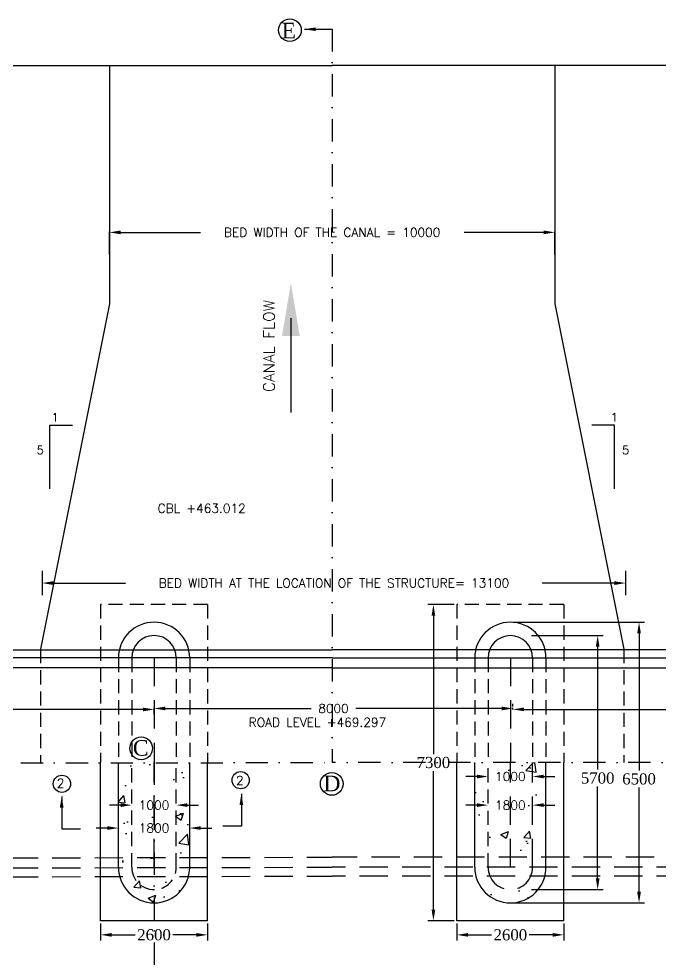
# Model space of a CAD drawing. Header units: millimetres. Extents: x 173 to 1182, y 876 to 1915.
# Drawn here: x 429.1 to 573.2, y 1047.1 to 1258.2 of the extents above; entities that cross this region are included whole.
import ezdxf
from ezdxf.enums import TextEntityAlignment as Align

# ---------------------------------------------------------------- set-up
doc = ezdxf.new("R2010")
doc.units = ezdxf.units.MM
doc.linetypes.add('DASHDOTX2', pattern=[2, 1, -0.5, 0, -0.5])
doc.linetypes.add('HIDDEN', pattern=[9.525, 6.35, -3.175])
doc.styles.add('ROMANS', font='romans')
doc.styles.add('ROMANT', font='romant')
doc.styles.get("Standard").update_dxf_attribs({"font": 'times.ttf'})
doc.styles.add('TIMES NEW ROMAN', font='times.ttf')
doc.dimstyles.new('ISO-25', dxfattribs={"dimtxt": 2.5, "dimasz": 2.5, "dimexe": 1.25, "dimexo": 0.625, "dimtad": 0, "dimtih": 1, "dimtoh": 1, "dimlfac": 100, "dimtxsty": 'TIMES NEW ROMAN', "dimcen": 2.5, "dimadec": 0, "dimazin": 0, "dimtfac": 1, "dimtmove": 0, "dimatfit": 3, "dimfxl": 1, "dimarcsym": 0})
doc.dimstyles.get("Standard").update_dxf_attribs({"dimtxt": 2, "dimasz": 2.5, "dimexe": 0.18, "dimexo": 0.18, "dimgap": 1.5, "dimtad": 0, "dimtih": 1, "dimtoh": 1, "dimdec": 0, "dimlfac": 100, "dimzin": 0, "dimdsep": 46, "dimtxsty": 'ROMANS', "dimcen": 0.09, "dimadec": 0, "dimazin": 0, "dimtfac": 1, "dimtdec": 0, "dimtofl": 0, "dimtmove": 1, "dimatfit": 1, "dimfxl": 1, "dimtolj": 1, "dimtzin": 0, "dimarcsym": 0})
doc.dimstyles.new('STANDARD$0', dxfattribs={"dimscale": 88.888889, "dimtxt": 0.02, "dimasz": 0.02, "dimexe": 0.1, "dimexo": 0.1, "dimgap": 0.09, "dimtad": 2, "dimtih": 1, "dimtoh": 1, "dimdec": 0, "dimzin": 1, "dimdsep": 46, "dimtxsty": 'Standard', "dimcen": 0.09, "dimadec": 0, "dimazin": 0, "dimtfac": 1, "dimtdec": 4, "dimtofl": 0, "dimtmove": 0, "dimatfit": 3, "dimfxl": 1, "dimtolj": 1, "dimtzin": 1, "dimarcsym": 0})
pattern_1 = [(50, (0, 31.635), (18.21847, -1.5939), [1.905, -20.955]), (355, (0, 31.635), (-3.52428, 19.10566), [1.524, -16.764]), (100.451, (1.518, 31.502), (14.69425, 17.51167), [1.619, -17.809]), (46.1842, (0, 36.715), (27.1079, -4.20423), [2.8575, -31.4325]), (96.6356, (2.26, 36.364), (23.7404, 24.74256), [2.4285, -26.7135]), (351.184, (0, 36.715), (23.74046, 24.7425), [2.286, -25.146]), (21, (2.54, 35.445), (15.16149, -10.22655), [1.905, -20.955]), (326, (2.54, 35.445), (6.1802, 18.4188), [1.524, -16.764]), (71.4514, (3.803, 34.592), (21.34165, 8.19229), [1.619, -17.809]), (37.5, (0, 31.6346), (0.30886, 8.455504), [0, -16.5608, 0, -17.018, 0, -16.8275]), (7.5, (0, 31.635), (6.681966, 10.01806), [0, -9.7028, 0, -16.1798, 0, -6.4135]), (327.5, (-5.664, 31.6346), (13.55906, -0.572874), [0, -6.35, 0, -19.812, 0, -26.289]), (317.5, (-8.204, 31.635), (14.81292, 2.54265), [0, -8.255, 0, -13.1572, 0, -18.669])]

# ---------------------------------------------------------------- blocks, each defined once
blk = doc.blocks.new('*D64')
at = {"color": 0, "lineweight": -2, "transparency": 16777216}
for p, q in [((447.51, 1055.16), (447.51, 1051.36)), ((471.51, 1055.16), (471.51, 1051.36)), ((450.01, 1052.61), (455.3, 1052.61)), ((469.01, 1052.61), (463.72, 1052.61))]:
    blk.add_line(p, q, dxfattribs=at)
at = {"color": 0, "transparency": 16777216}
for points in [[(450.01, 1053.02), (450.01, 1052.19), (447.51, 1052.61)], [(469.01, 1053.02), (469.01, 1052.19), (471.51, 1052.61)]]:
    blk.add_solid(points, dxfattribs=at)
at = {"layer": 'Defpoints', "color": 0, "transparency": 16777216}
for p in [(447.51, 1055.78), (471.51, 1055.78), (471.51, 1052.61)]:
    blk.add_point(p, dxfattribs=at)
at = {"color": 0, "transparency": 16777216, "insert": (459.51, 1052.61), "char_height": 2.5, "attachment_point": 5, "style": 'TIMES NEW ROMAN'}
blk.add_mtext('2600', dxfattribs=at)
blk = doc.blocks.new('*D65')
at = {"color": 0, "lineweight": -2, "transparency": 16777216}
for p, q in [((449.01, 1076.58), (446.51, 1076.58)), ((470.01, 1076.58), (472.51, 1076.58))]:
    blk.add_line(p, q, dxfattribs=at)
at = {"color": 0, "transparency": 16777216}
for points in [[(449.01, 1077), (449.01, 1076.17), (451.51, 1076.58)], [(470.01, 1077), (470.01, 1076.17), (467.51, 1076.58)]]:
    blk.add_solid(points, dxfattribs=at)
at = {"layer": 'Defpoints', "color": 0, "transparency": 16777216}
for p in [(451.51, 1076.58), (467.51, 1076.58), (467.51, 1076.58)]:
    blk.add_point(p, dxfattribs=at)
at = {"color": 0, "transparency": 16777216, "insert": (459.51, 1076.58), "char_height": 2, "attachment_point": 5, "style": 'ROMANS'}
blk.add_mtext('\\A1;1800', dxfattribs=at)
blk = doc.blocks.new('*D66')
at = {"color": 0, "lineweight": -2, "transparency": 16777216}
for p, q in [((459.51, 1102.09), (459.51, 1103.6)), ((462.01, 1103.42), (494.78, 1103.42)), ((537.59, 1103.42), (504.82, 1103.42)), ((540.09, 1103.21), (540.09, 1103.6))]:
    blk.add_line(p, q, dxfattribs=at)
at = {"color": 0, "transparency": 16777216}
for points in [[(462.01, 1103.84), (462.01, 1103.01), (459.51, 1103.42)], [(537.59, 1103.84), (537.59, 1103.01), (540.09, 1103.42)]]:
    blk.add_solid(points, dxfattribs=at)
at = {"layer": 'Defpoints', "color": 0, "transparency": 16777216}
for p in [(459.51, 1101.91), (540.09, 1103.42), (540.09, 1103.03)]:
    blk.add_point(p, dxfattribs=at)
at = {"color": 0, "transparency": 16777216, "insert": (499.8, 1103.42), "char_height": 2, "attachment_point": 5, "style": 'ROMANS'}
blk.add_mtext('\\A1;8000', dxfattribs=at)
blk = doc.blocks.new('*D67')
at = {"color": 0, "lineweight": -2, "transparency": 16777216}
for p, q in [((452.01, 1081.73), (449.51, 1081.73)), ((467.01, 1081.73), (469.51, 1081.73))]:
    blk.add_line(p, q, dxfattribs=at)
at = {"color": 0, "transparency": 16777216}
for points in [[(452.01, 1082.14), (452.01, 1081.31), (454.51, 1081.73)], [(467.01, 1082.14), (467.01, 1081.31), (464.51, 1081.73)]]:
    blk.add_solid(points, dxfattribs=at)
at = {"layer": 'Defpoints', "color": 0, "transparency": 16777216}
for p in [(454.51, 1081.73), (464.51, 1081.73), (464.51, 1081.73)]:
    blk.add_point(p, dxfattribs=at)
at = {"color": 0, "transparency": 16777216, "insert": (459.51, 1081.73), "char_height": 2, "attachment_point": 5, "style": 'ROMANS'}
blk.add_mtext('\\A1;1000', dxfattribs=at)
blk = doc.blocks.new('*D73')
at = {"color": 0, "lineweight": -2, "transparency": 16777216}
for p, q in [((379.51, 1101.86), (379.51, 1103.38)), ((382.01, 1103.2), (414.48, 1103.2)), ((457.01, 1103.2), (424.53, 1103.2)), ((459.51, 1102.27), (459.51, 1103.38))]:
    blk.add_line(p, q, dxfattribs=at)
at = {"color": 0, "transparency": 16777216}
for points in [[(382.01, 1103.62), (382.01, 1102.78), (379.51, 1103.2)], [(457.01, 1103.62), (457.01, 1102.78), (459.51, 1103.2)]]:
    blk.add_solid(points, dxfattribs=at)
at = {"layer": 'Defpoints', "color": 0, "transparency": 16777216}
for p in [(459.51, 1103.2), (459.51, 1102.09), (379.51, 1101.68)]:
    blk.add_point(p, dxfattribs=at)
at = {"color": 0, "transparency": 16777216, "insert": (419.51, 1103.2), "char_height": 2, "attachment_point": 5, "style": 'ROMANS'}
blk.add_mtext('\\A1;8000', dxfattribs=at)
blk = doc.blocks.new('*D78')
at = {"color": 0, "lineweight": -2, "transparency": 16777216}
for p, q in [((526.88, 1126.78), (520.98, 1126.78)), ((522.23, 1124.28), (522.23, 1093.18)), ((522.23, 1058.28), (522.23, 1089.38)), ((526.88, 1055.78), (520.98, 1055.78))]:
    blk.add_line(p, q, dxfattribs=at)
at = {"color": 0, "transparency": 16777216}
for points in [[(521.82, 1124.28), (522.65, 1124.28), (522.23, 1126.78)], [(521.82, 1058.28), (522.65, 1058.28), (522.23, 1055.78)]]:
    blk.add_solid(points, dxfattribs=at)
at = {"layer": 'Defpoints', "color": 0, "transparency": 16777216}
for p in [(527.51, 1126.78), (522.23, 1055.78), (527.51, 1055.78)]:
    blk.add_point(p, dxfattribs=at)
at = {"color": 0, "transparency": 16777216, "insert": (522.23, 1091.28), "char_height": 2.5, "attachment_point": 5, "style": 'TIMES NEW ROMAN'}
blk.add_mtext('7300', dxfattribs=at)
blk = doc.blocks.new('*D79')
at = {"color": 0, "lineweight": -2, "transparency": 16777216}
for p, q in [((540.13, 1122.78), (569.65, 1122.78)), ((568.4, 1120.28), (568.4, 1089.5)), ((568.4, 1062.28), (568.4, 1085.71)), ((540.13, 1059.78), (569.65, 1059.78))]:
    blk.add_line(p, q, dxfattribs=at)
at = {"color": 0, "transparency": 16777216}
for points in [[(567.99, 1120.28), (568.82, 1120.28), (568.4, 1122.78)], [(567.99, 1062.28), (568.82, 1062.28), (568.4, 1059.78)]]:
    blk.add_solid(points, dxfattribs=at)
at = {"layer": 'Defpoints', "color": 0, "transparency": 16777216}
for p in [(539.51, 1122.78), (539.51, 1059.78), (568.4, 1059.78)]:
    blk.add_point(p, dxfattribs=at)
at = {"color": 0, "transparency": 16777216, "insert": (568.4, 1087.6), "char_height": 2.5, "attachment_point": 5, "style": 'TIMES NEW ROMAN'}
blk.add_mtext('6500', dxfattribs=at)
blk = doc.blocks.new('*D80')
at = {"color": 0, "lineweight": -2, "transparency": 16777216}
for p, q in [((544.25, 1119.78), (560.36, 1119.78)), ((559.11, 1117.28), (559.11, 1089.69)), ((559.11, 1065.28), (559.11, 1085.89)), ((544.25, 1062.78), (560.36, 1062.78))]:
    blk.add_line(p, q, dxfattribs=at)
at = {"color": 0, "transparency": 16777216}
for points in [[(558.69, 1117.28), (559.53, 1117.28), (559.11, 1119.78)], [(558.69, 1065.28), (559.53, 1065.28), (559.11, 1062.78)]]:
    blk.add_solid(points, dxfattribs=at)
at = {"layer": 'Defpoints', "color": 0, "transparency": 16777216}
for p in [(543.62, 1119.78), (543.62, 1062.78), (559.11, 1062.78)]:
    blk.add_point(p, dxfattribs=at)
at = {"color": 0, "transparency": 16777216, "insert": (559.11, 1087.79), "char_height": 2.5, "attachment_point": 5, "style": 'TIMES NEW ROMAN'}
blk.add_mtext('5700', dxfattribs=at)
blk = doc.blocks.new('*D82')
at = {"color": 0, "lineweight": -2, "transparency": 16777216}
for p, q in [((532.01, 1088.15), (529.51, 1088.15)), ((547.01, 1088.15), (549.51, 1088.15))]:
    blk.add_line(p, q, dxfattribs=at)
at = {"color": 0, "transparency": 16777216}
for points in [[(532.01, 1088.56), (532.01, 1087.73), (534.51, 1088.15)], [(547.01, 1088.56), (547.01, 1087.73), (544.51, 1088.15)]]:
    blk.add_solid(points, dxfattribs=at)
at = {"layer": 'Defpoints', "color": 0, "transparency": 16777216}
for p in [(534.51, 1088.15), (544.51, 1088.15), (544.51, 1088.15)]:
    blk.add_point(p, dxfattribs=at)
at = {"color": 0, "transparency": 16777216, "insert": (539.51, 1088.15), "char_height": 2, "attachment_point": 5, "style": 'ROMANS'}
blk.add_mtext('\\A1;1000', dxfattribs=at)
blk = doc.blocks.new('*D83')
at = {"color": 0, "lineweight": -2, "transparency": 16777216}
for p, q in [((527.51, 1055.16), (527.51, 1051.35)), ((551.51, 1055.16), (551.51, 1051.35)), ((530.01, 1052.6), (535.3, 1052.6)), ((549.01, 1052.6), (543.72, 1052.6))]:
    blk.add_line(p, q, dxfattribs=at)
at = {"color": 0, "transparency": 16777216}
for points in [[(530.01, 1053.02), (530.01, 1052.19), (527.51, 1052.6)], [(549.01, 1053.02), (549.01, 1052.19), (551.51, 1052.6)]]:
    blk.add_solid(points, dxfattribs=at)
at = {"layer": 'Defpoints', "color": 0, "transparency": 16777216}
for p in [(527.51, 1055.78), (551.51, 1055.78), (551.51, 1052.6)]:
    blk.add_point(p, dxfattribs=at)
at = {"color": 0, "transparency": 16777216, "insert": (539.51, 1052.6), "char_height": 2.5, "attachment_point": 5, "style": 'TIMES NEW ROMAN'}
blk.add_mtext('2600', dxfattribs=at)
blk = doc.blocks.new('*D84')
at = {"color": 0, "lineweight": -2, "transparency": 16777216}
for p, q in [((532.01, 1081.73), (529.51, 1081.73)), ((547.01, 1081.73), (549.51, 1081.73))]:
    blk.add_line(p, q, dxfattribs=at)
at = {"color": 0, "transparency": 16777216}
for points in [[(532.01, 1082.14), (532.01, 1081.31), (534.51, 1081.73)], [(547.01, 1082.14), (547.01, 1081.31), (544.51, 1081.73)]]:
    blk.add_solid(points, dxfattribs=at)
at = {"layer": 'Defpoints', "color": 0, "transparency": 16777216}
for p in [(534.51, 1081.73), (534.51, 1081.73), (544.51, 1081.73)]:
    blk.add_point(p, dxfattribs=at)
at = {"color": 0, "transparency": 16777216, "insert": (539.51, 1081.73), "char_height": 2, "attachment_point": 5, "style": 'ROMANS'}
blk.add_mtext('\\A1;1800', dxfattribs=at)
blk = doc.blocks.new('*D92')
at = {"color": 0, "lineweight": -2, "transparency": 16777216}
for p, q in [((449.5, 1205.34), (449.5, 1210.47)), ((452, 1210.29), (469.91, 1210.29)), ((547, 1210.29), (529.1, 1210.29)), ((549.5, 1205.34), (549.5, 1210.47))]:
    blk.add_line(p, q, dxfattribs=at)
at = {"color": 0, "transparency": 16777216}
for points in [[(452, 1210.7), (452, 1209.87), (449.5, 1210.29)], [(547, 1210.7), (547, 1209.87), (549.5, 1210.29)]]:
    blk.add_solid(points, dxfattribs=at)
at = {"layer": 'Defpoints', "color": 0, "transparency": 16777216}
for p in [(549.5, 1210.29), (449.5, 1205.16), (549.5, 1205.16)]:
    blk.add_point(p, dxfattribs=at)
at = {"color": 0, "transparency": 16777216, "insert": (499.5, 1210.29), "char_height": 2, "attachment_point": 5, "style": 'ROMANS'}
blk.add_mtext('\\A1;BED WIDTH OF THE CANAL = 10000', dxfattribs=at)
blk = doc.blocks.new('*D96')
at = {"color": 0, "lineweight": -2, "transparency": 16777216}
for p, q in [((436.9, 1131.57), (453.11, 1131.57)), ((562.89, 1131.57), (546.68, 1131.57))]:
    blk.add_line(p, q, dxfattribs=at)
at = {"color": 0, "transparency": 16777216}
for points in [[(436.9, 1131.98), (436.9, 1131.15), (434.4, 1131.57)], [(562.89, 1131.98), (562.89, 1131.15), (565.39, 1131.57)]]:
    blk.add_solid(points, dxfattribs=at)
at = {"layer": 'Defpoints', "color": 0, "transparency": 16777216}
for p in [(434.4, 1131.57), (565.39, 1131.57), (565.39, 1131.57)]:
    blk.add_point(p, dxfattribs=at)
at = {"color": 0, "transparency": 16777216, "insert": (499.9, 1131.57), "char_height": 2, "attachment_point": 5, "style": 'ROMANS'}
blk.add_mtext('\\A1;BED WIDTH AT THE LOCATION OF THE STRUCTURE= 13100', dxfattribs=at)
blk = doc.blocks.new('*D125')
at = {"color": 0, "lineweight": -2, "transparency": 16777216}
for p, q in [((540.09, 1103.84), (540.09, 1104.46)), ((619.51, 1103.84), (619.51, 1104.46)), ((542.59, 1103.21), (575.66, 1103.21)), ((617.01, 1103.21), (583.94, 1103.21))]:
    blk.add_line(p, q, dxfattribs=at)
at = {"color": 0, "transparency": 16777216}
for points in [[(542.59, 1103.63), (542.59, 1102.8), (540.09, 1103.21)], [(617.01, 1103.63), (617.01, 1102.8), (619.51, 1103.21)]]:
    blk.add_solid(points, dxfattribs=at)
at = {"layer": 'Defpoints', "color": 0, "transparency": 16777216}
for p in [(540.09, 1103.21), (619.51, 1103.21), (619.51, 1103.21)]:
    blk.add_point(p, dxfattribs=at)
at = {"color": 0, "transparency": 16777216, "insert": (579.8, 1103.21), "char_height": 2.5, "attachment_point": 5, "style": 'TIMES NEW ROMAN'}
blk.add_mtext('8000', dxfattribs=at)

msp = doc.modelspace()

# ---------------------------------------------------------------- hatches: boundary and pattern name
h = msp.add_hatch()
h.set_pattern_fill('AR-CONC', color=0, scale=0.1, style=0)
h.set_pattern_definition(pattern_1)
h.paths.add_polyline_path([(374.50758, 1091.14608), (362.50758, 1091.13301), (362.50758, 1069.80798), (374.50758, 1069.80798)])
h.paths.add_polyline_path([(374.50758, 1069.80798), (362.50758, 1069.80798), (362.50758, 1065.55798), (374.50758, 1065.55798)])
h.paths.add_polyline_path([(358.50758, 1069.80798), (339.02565, 1069.80798), (339.02565, 1065.55798), (358.50758, 1065.55798)])
h.paths.add_polyline_path([(358.50758, 1074.80798), (339.02565, 1074.80798), (339.02565, 1069.80798), (358.50758, 1069.80798)])
h.paths.add_polyline_path([(384.50758, 1091.15697), (379.50758, 1091.15152), (379.50758, 1069.80798), (384.50758, 1069.81732)])
h.paths.add_polyline_path([(390.50758, 1091.1635), (384.50758, 1091.15697), (384.50758, 1069.81732), (390.50758, 1069.82854)])
h.paths.add_polyline_path([(390.50758, 1067.57854), (384.50758, 1067.56732), (384.50758, 1065.56732), (390.50758, 1065.57854)])
h.paths.add_polyline_path([(390.50758, 1069.82854), (384.50758, 1069.81732), (384.50758, 1067.56732), (390.50758, 1067.57854)])
h.paths.add_polyline_path([(384.50758, 1067.56732), (379.50758, 1067.55798), (379.50758, 1065.55798), (384.50758, 1065.56732)])
h.paths.add_polyline_path([(379.50758, 1069.80798), (377.03582, 1067.70699), (379.50758, 1065.55798)])
h.paths.add_polyline_path([(379.50758, 1069.80798), (374.61929, 1069.80798), (377.03582, 1067.70699)])
h.paths.add_polyline_path([(374.61929, 1069.80798), (374.50758, 1069.80798), (374.50758, 1065.55798), (377.03582, 1067.70699)])
h.paths.add_polyline_path([(377.03582, 1067.70699), (374.50758, 1065.55798), (379.50758, 1065.55798)])
h.paths.add_polyline_path([(454.50758, 1091.23321), (451.50758, 1091.22994), (451.50758, 1069.94253), (454.50758, 1069.94813)])
h.paths.add_polyline_path([(459.50758, 1091.23865), (454.50758, 1091.23321), (454.50758, 1069.94813), (459.50758, 1069.95748)])
h.paths.add_polyline_path([(464.50758, 1091.2441), (459.50758, 1091.23865), (459.50758, 1069.95748), (464.50758, 1069.96682)])
h.paths.add_polyline_path([(467.50758, 1091.24737), (464.50758, 1091.2441), (464.50758, 1069.96682), (467.50758, 1069.97243)])
h.paths.add_polyline_path([(464.50714, 1067.71682), (459.50758, 1067.70748), (459.50758, 1065.70748), (464.06031, 1065.71598, 0.103606467)])
h.paths.add_polyline_path([(464.50758, 1069.96682), (459.50758, 1069.95748), (459.50758, 1067.70748), (464.50714, 1067.71682, 0.003310786), (464.50758, 1067.78303)])
h.paths.add_polyline_path([(459.50758, 1069.95748), (454.50758, 1069.94813), (454.50758, 1067.78303, 0.004245151), (454.5083, 1067.69813), (459.50758, 1067.70748)])
h.paths.add_polyline_path([(454.50758, 1069.94813), (451.50758, 1069.94253), (451.50758, 1067.78303, 0.002828347), (451.50809, 1067.69253), (454.50758, 1067.69813)])
h.paths.add_polyline_path([(467.23751, 1065.72192), (464.06031, 1065.71598, -0.294224936), (459.50758, 1062.78303), (459.50758, 1059.78303, 0.339794876)])
h.paths.add_polyline_path([(459.50758, 1065.70748), (454.96261, 1065.69898, 0.293209978), (459.50758, 1062.78303)])
h.paths.add_polyline_path([(464.06031, 1065.71598), (459.50758, 1065.70748), (459.50758, 1062.78303, 0.294224936)], flags=17)
h.paths.add_polyline_path([(459.50758, 1062.78303, -0.293209978), (454.96261, 1065.69898), (451.78541, 1065.69305, 0.338752973), (459.50758, 1059.78303)])
h.paths.add_polyline_path([(357.43615, 1090.4814), (363.57901, 1090.4814), (363.57901, 1087.4814), (357.43615, 1087.4814)], flags=9)
h.paths.add_polyline_path([(346.68953, 1073.18188), (354.7582, 1073.18188), (354.7582, 1069.38862), (346.68953, 1069.38862)], flags=9)
h.paths.add_polyline_path([(375.47324, 1092.95461), (383.54192, 1092.95461), (383.54192, 1089.16135), (375.47324, 1089.16135)], flags=9)
h.paths.add_polyline_path([(384.70387, 1086.36524), (390.75149, 1086.36524), (390.75149, 1089.36524), (384.70387, 1089.36524)], flags=9)
h.paths.add_polyline_path([(455.62663, 1078.08287), (463.38853, 1078.08287), (463.38853, 1075.08287), (455.62663, 1075.08287)], flags=9)
h.paths.add_polyline_path([(455.62663, 1083.2269), (463.38853, 1083.2269), (463.38853, 1080.2269), (455.62663, 1080.2269)], flags=9)
h = msp.add_hatch()
h.set_pattern_fill('AR-CONC', color=0, scale=0.1, style=0)
h.set_pattern_definition(pattern_1)
h.paths.add_polyline_path([(544.50758, 1091.28299), (539.50758, 1091.2829), (539.50758, 1070.03222), (544.50758, 1070.03222)])
h.paths.add_polyline_path([(539.50758, 1091.2829), (534.50758, 1091.28282), (534.50758, 1070.03222), (539.50758, 1070.03222)])
h.paths.add_polyline_path([(547.50758, 1091.28304), (544.50758, 1091.28299), (544.50758, 1070.03222), (547.50758, 1070.03222)])
h.paths.add_polyline_path([(534.50758, 1091.28282), (531.50758, 1091.28277), (531.50758, 1070.03222), (534.50758, 1070.03222)])
h.paths.add_polyline_path([(544.50758, 1067.78222), (534.50758, 1067.78222, 0.10324011), (534.92466, 1065.78222), (544.0905, 1065.78222, 0.10324011)])
h.paths.add_polyline_path([(539.50758, 1070.03222), (534.50758, 1070.03222), (534.50758, 1067.78222), (539.50758, 1067.78222)])
h.paths.add_polyline_path([(544.50758, 1070.03222), (539.50758, 1070.03222), (539.50758, 1067.78222), (544.50758, 1067.78222)])
h.paths.add_polyline_path([(534.50758, 1070.03222), (531.50758, 1070.03222), (531.50758, 1067.78222), (534.50758, 1067.78222)])
h.paths.add_polyline_path([(534.92466, 1065.78222), (531.76141, 1065.78222, 0.774677652), (547.25375, 1065.78222), (544.0905, 1065.78222, -0.65477589)])
h.paths.add_polyline_path([(547.50758, 1070.03222), (544.50758, 1070.03222), (544.50758, 1067.78222), (547.50758, 1067.78222)])
h.paths.add_polyline_path([(534.50758, 1067.78143), (534.50758, 1067.78222), (531.50758, 1067.78222, 0.063253417), (531.76141, 1065.78222), (534.92466, 1065.78222, -0.103200487)])
h.paths.add_polyline_path([(636.50758, 1091.06458), (636.50758, 1091.28457), (624.50758, 1091.28437), (624.50758, 1091.05798), (624.50758, 1070.03222), (636.50758, 1070.03222)])
h.paths.add_polyline_path([(624.50758, 1091.05798), (624.50758, 1091.28437), (619.50758, 1091.28428), (619.50758, 1091.05798), (619.50758, 1070.03222), (624.50758, 1070.03222)])
h.paths.add_polyline_path([(619.50758, 1091.05798), (619.50758, 1091.28428), (614.50758, 1091.28419), (614.50758, 1091.05798), (614.50758, 1070.03222), (619.50758, 1070.03222)])
h.paths.add_polyline_path([(614.50758, 1091.05798), (614.50758, 1091.28419), (608.50758, 1091.28409), (608.50758, 1091.05798), (608.50758, 1070.03222), (614.50758, 1070.03222)])
h.paths.add_polyline_path([(614.50758, 1070.03222), (608.50758, 1070.03222), (608.50758, 1067.78222), (614.50758, 1067.78222)])
h.paths.add_polyline_path([(614.50758, 1067.78222), (608.50758, 1067.78222), (608.50758, 1065.78222), (614.50758, 1065.78222)])
h.paths.add_polyline_path([(619.50758, 1070.03222), (614.50758, 1070.03222), (614.50758, 1067.78222), (619.50758, 1067.78222)])
h.paths.add_polyline_path([(636.50758, 1070.03222), (624.50758, 1070.03222), (624.50758, 1065.78222), (636.50758, 1065.78222)])
h.paths.add_polyline_path([(621.97934, 1067.70699), (621.89083, 1067.78222), (619.50758, 1067.78222), (619.50758, 1065.78222), (619.76549, 1065.78222)])
h.paths.add_polyline_path([(621.97934, 1067.70699), (619.76549, 1065.78222), (624.24377, 1065.78222)])
h.paths.add_polyline_path([(624.50758, 1070.03222), (619.50758, 1070.03222), (619.50758, 1069.80798), (621.89083, 1067.78222), (624.50758, 1067.78222)])
h.paths.add_polyline_path([(619.50758, 1067.78222), (614.50758, 1067.78222), (614.50758, 1065.78222), (619.50758, 1065.78222)])
h.paths.add_polyline_path([(659.98951, 1074.80798), (640.50758, 1074.80798), (640.50758, 1070.03222), (659.98951, 1070.03222)])
h.paths.add_polyline_path([(659.98951, 1070.03222), (640.50758, 1070.03222), (640.50758, 1065.78222), (659.98951, 1065.78222)])
h.paths.add_polyline_path([(640.50758, 1074.80798), (636.50758, 1074.80798), (636.50758, 1070.03222), (640.50758, 1070.03222)])
h.paths.add_polyline_path([(640.50758, 1070.03222), (636.50758, 1070.03222), (636.50758, 1065.78222), (640.50758, 1065.78222)])
h.paths.add_polyline_path([(535.62663, 1089.64522), (543.38853, 1089.64522), (543.38853, 1086.64522), (535.62663, 1086.64522)], flags=9)
h.paths.add_polyline_path([(535.62663, 1083.2253), (543.38853, 1083.2253), (543.38853, 1080.2253), (535.62663, 1080.2253)], flags=9)
h.paths.add_polyline_path([(635.43615, 1083.96699), (641.57901, 1083.96699), (641.57901, 1080.96699), (635.43615, 1080.96699)], flags=9)
h.paths.add_polyline_path([(629.02654, 1084.84003), (636.78844, 1084.84003), (636.78844, 1087.84003), (629.02654, 1087.84003)], flags=9)
h.paths.add_polyline_path([(615.47324, 1086.4402), (623.54192, 1086.4402), (623.54192, 1082.64694), (615.47324, 1082.64694)], flags=9)
h.paths.add_polyline_path([(609.02558, 1079.85083), (615.0732, 1079.85083), (615.0732, 1082.85083), (609.02558, 1082.85083)], flags=9)
h.paths.add_polyline_path([(603.43615, 1088.97357), (609.57901, 1088.97357), (609.57901, 1085.97357), (603.43615, 1085.97357)], flags=9)
h.paths.add_polyline_path([(644.25696, 1073.18188), (652.32563, 1073.18188), (652.32563, 1069.38862), (644.25696, 1069.38862)], flags=9)

# ---------------------------------------------------------------- linework, layer by layer
at = {"color": 0, "linetype": 'DASHDOTX2', "ltscale": 5}
for p, q in [((499.50758, 1255.88248), (499.50758, 1091.28222)), ((298.28178, 1091.06305), (499.50312, 1091.28222)), ((459.50758, 1091.28303), (459.50758, 997.41761)), ((702.274, 1091.2857), (499.50312, 1091.28222))]:
    msp.add_line(p, q, dxfattribs=at)
at = {"color": 0}
for p, q in [((394.35605, 1247.75063), (499.50312, 1247.75063)), ((449.50312, 1247.75063), (449.50312, 1194.23371)), ((604.65019, 1247.75063), (499.50312, 1247.75063)), ((549.50312, 1247.75063), (549.50312, 1197.23614)), ((549.50312, 1247.75063), (549.50312, 1194.23371)), ((449.50312, 1194.23371), (434.00758, 1116.75602)), ((549.50312, 1194.23371), (564.99866, 1116.75602)), ((436.12059, 1152.75871), (436.12059, 1167.02768)), ((436.12059, 1167.02768), (441.19788, 1167.02768)), ((562.88565, 1167.02768), (557.80836, 1167.02768)), ((562.88565, 1152.75871), (562.88565, 1167.02768)), ((434.40047, 1134.27975), (434.40047, 1128.85533)), ((565.39394, 1134.27975), (565.39394, 1128.85533)), ((379.50758, 1116.55798), (499.50758, 1116.55798)), ((499.50312, 1114.78222), (379.50758, 1114.78222)), ((619.50758, 1116.55798), (499.50758, 1116.55798)), ((499.51204, 1114.78222), (619.50758, 1114.78222)), ((499.50758, 1112.53222), (379.50758, 1112.53222)), ((499.50758, 1112.53222), (619.50758, 1112.53222)), ((447.50758, 1055.78303), (447.50758, 1091.28303)), ((451.50758, 1067.78303), (451.50758, 1091.28303)), ((467.50758, 1067.78303), (467.50758, 1091.28303)), ((471.50758, 1055.78303), (471.50758, 1091.28303)), ((527.50758, 1055.78143), (527.50758, 1091.28143)), ((531.50758, 1067.78143), (531.50758, 1091.28143)), ((547.50758, 1067.78143), (547.50758, 1091.28143)), ((551.50758, 1055.78143), (551.50758, 1091.28143)), ((471.50758, 1055.78303), (447.50758, 1055.78303)), ((551.50758, 1055.78143), (527.50758, 1055.78143))]:
    msp.add_line(p, q, dxfattribs=at)
at = {"color": 0, "linetype": 'HIDDEN', "ltscale": 0.5}
for p, q in [((471.50758, 1126.78303), (447.50758, 1126.78303)), ((447.50758, 1126.78303), (447.50758, 1091.28303)), ((471.50758, 1126.78303), (471.50758, 1091.28303)), ((527.50758, 1126.78143), (527.50758, 1091.28143)), ((551.50758, 1126.78143), (527.50758, 1126.78143)), ((551.50758, 1126.78143), (551.50758, 1091.28143)), ((434.00758, 1116.75602), (434.00758, 1091.28222)), ((564.99866, 1116.75602), (564.99866, 1091.28222)), ((451.50758, 1114.78303), (451.50758, 1091.28303)), ((454.50758, 1114.78303), (454.50758, 1091.28303)), ((464.50758, 1114.78303), (464.50758, 1091.28303)), ((467.50758, 1114.78303), (467.50758, 1091.28303)), ((531.50758, 1114.78143), (531.50758, 1091.28143)), ((534.50758, 1114.78143), (534.50758, 1091.28143)), ((544.50758, 1114.78143), (544.50758, 1091.28143)), ((547.50758, 1114.78143), (547.50758, 1091.28143)), ((454.50758, 1067.78303), (454.50758, 1091.28303)), ((464.50758, 1067.78303), (464.50758, 1091.28303)), ((534.50758, 1067.78143), (534.50758, 1091.28143))]:
    msp.add_line(p, q, dxfattribs=at)
at = {"color": 0, "linetype": 'HIDDEN'}
for p, q in [((459.50758, 1114.78303), (459.50758, 1091.28303)), ((539.50758, 1114.78143), (539.50758, 1091.28143)), ((459.50758, 1067.78303), (459.50758, 1091.28303)), ((539.50758, 1067.78143), (539.50758, 1091.28143)), ((544.50758, 1067.78143), (544.50758, 1091.28143)), ((379.50758, 1069.80798), (499.50312, 1070.03222)), ((695.64402, 1070.03222), (499.50312, 1070.03222)), ((379.50758, 1067.55798), (499.50312, 1067.78222)), ((635.84408, 1067.78222), (499.50312, 1067.78222)), ((379.50758, 1065.55798), (499.50312, 1065.78222)), ((635.84408, 1065.78222), (499.50312, 1065.78222))]:
    msp.add_line(p, q, dxfattribs=at)
at = {"color": 0}
msp.add_lwpolyline([(490.23464, 1191.06203), (490.23464, 1169.88744)], dxfattribs=at)
for centre, radius in [((490.00502, 1255.67631), 2.54951), ((456.61825, 1094.46998), 2.54951), ((478.95724, 1087.32076), 1.93746), ((438.82544, 1086.51452), 1.93746), ((499.41022, 1086.48937), 2.54951)]:
    msp.add_circle(centre, radius, dxfattribs=at)
for centre, radius, start, end in [((459.50758, 1114.78303), 8, 0, 180), ((539.50758, 1114.78143), 8, 0, 180), ((459.50758, 1114.78303), 5, 0, 180), ((539.50758, 1114.78143), 5, 0, 180), ((459.50758, 1067.78303), 8, 180, 0), ((539.50758, 1067.78143), 8, 180, 0)]:
    msp.add_arc(centre, radius, start, end, dxfattribs=at)
at = {"color": 0, "linetype": 'HIDDEN', "ltscale": 0.5}
msp.add_arc((459.50758, 1067.78303), 5, 180, 0, dxfattribs=at)
at = {"color": 0, "linetype": 'HIDDEN'}
msp.add_arc((539.50758, 1067.78143), 5, 180, 0, dxfattribs=at)
at = {"color": 0}
msp.add_solid([(488.25339, 1187.01766), (490.23464, 1198.90517), (492.2159, 1187.01766)], dxfattribs=at)

# ---------------------------------------------------------------- texts
at = {"color": 0, "style": 'ROMANT'}
msp.add_text('CANAL FLOW', height=2.5, rotation=90, dxfattribs=at).set_placement((486.56418, 1184.78211), align=Align.CENTER)
at = {"color": 0, "style": 'ROMANS'}
for s, height, p in [('1', 1.875, (436.50987, 1167.8391)), ('1', 1.875, (562.04994, 1167.8391)), ('5', 1.875, (433.13917, 1160.48385)), ('5', 1.875, (564.61707, 1160.48385)), ('  CBL +463.012', 2, (457.55579, 1147.34038)), (' ROAD LEVEL +469.297', 2, (479.40198, 1099.30928)), ('2', 2, (437.67149, 1085.63584)), ('2', 2, (477.90633, 1086.26342))]:
    msp.add_text(s, height=height, dxfattribs=at).set_placement(p)
at = {"color": 0, "char_height": 3.5, "width": 4.365}
for s, insert, attachment_point in [('E', (488.14007, 1253.82325), 7), ('C', (454.7533, 1096.32304), 1), ('D', (497.54527, 1088.34243), 1)]:
    msp.add_mtext(s, dxfattribs=dict(at, insert=insert, attachment_point=attachment_point))

# ---------------------------------------------------------------- dimensions: what is measured, and where the dimension line sits
at = {"color": 0}
for base, p1, p2, text, override, picture, middle in [((549.50312, 1210.28697), (449.50312, 1205.15971), (549.50312, 1205.15971), 'BED WIDTH OF THE CANAL = 10000', {"dimscale": 1, "dimtxt": 2, "dimasz": 2.5, "dimexe": 0.18, "dimexo": 0.18, "dimgap": 1.5, "dimtad": 0, "dimlfac": 100, "dimzin": 0, "dimtxsty": 'ROMANS', "dimtdec": 0, "dimtmove": 2, "dimatfit": 1, "dimtzin": 0}, '*D92', (499.50312, 1210.28697)), ((565.39394, 1131.56754), (434.40047, 1131.56754), (565.39394, 1131.56754), 'BED WIDTH AT THE LOCATION OF THE STRUCTURE= 13100', {"dimscale": 1, "dimtxt": 2, "dimasz": 2.5, "dimexe": 0.18, "dimexo": 0.18, "dimgap": 1.5, "dimtad": 0, "dimlfac": 100, "dimzin": 0, "dimtxsty": 'ROMANS', "dimtdec": 0, "dimtmove": 2, "dimatfit": 1, "dimtzin": 0}, '*D96', (499.8972, 1131.56754)), ((459.50758, 1103.199), (379.50758, 1101.68387), (459.50758, 1102.0881), '8000', {"dimscale": 1, "dimtxt": 2, "dimasz": 2.5, "dimexe": 0.18, "dimexo": 0.18, "dimgap": 1.5, "dimtad": 0, "dimlfac": 100, "dimzin": 0, "dimtxsty": 'ROMANS', "dimtdec": 0, "dimtmove": 1, "dimatfit": 1, "dimtzin": 0}, '*D73', (419.50758, 1103.199)), ((540.09059, 1103.42324), (459.50758, 1101.9081), (540.09059, 1103.03222), '8000', {"dimscale": 1, "dimtxt": 2, "dimasz": 2.5, "dimexe": 0.18, "dimexo": 0.18, "dimgap": 1.5, "dimtad": 0, "dimlfac": 100, "dimzin": 0, "dimtxsty": 'ROMANS', "dimtdec": 0, "dimtmove": 1, "dimatfit": 1, "dimtzin": 0}, '*D66', (499.79909, 1103.42324)), ((467.50758, 1076.58287), (451.50758, 1076.58287), (467.50758, 1076.58287), '1800', {"dimscale": 1, "dimtxt": 2, "dimasz": 2.5, "dimexe": 0.18, "dimexo": 0.18, "dimgap": 1.5, "dimtad": 0, "dimlfac": 100, "dimzin": 0, "dimtxsty": 'ROMANS', "dimtdec": 0, "dimtmove": 1, "dimatfit": 1, "dimtzin": 0}, '*D65', (459.50758, 1076.58287))]:
    dim = msp.add_linear_dim(base=base, p1=p1, p2=p2, text=text, dimstyle='STANDARD$0', override=override, dxfattribs=at)
    dim.commit()
    dim.dimension.update_dxf_attribs({"geometry": picture, "text_midpoint": middle})
dim = msp.add_linear_dim(base=(522.23404, 1055.78143), p1=(527.50758, 1126.78143), p2=(527.50758, 1055.78143), angle=90, text='7300', dimstyle='ISO-25', dxfattribs=at)
dim.commit()
dim.dimension.update_dxf_attribs({"geometry": '*D78', "text_midpoint": (522.23404, 1091.28143)})
dim = msp.add_linear_dim(base=(568.40446, 1059.78143), p1=(539.50758, 1122.78143), p2=(539.50758, 1059.78143), angle=90, text='6500', dimstyle='ISO-25', dxfattribs=at)
dim.commit()
dim.dimension.update_dxf_attribs({"geometry": '*D79', "text_midpoint": (568.40446, 1087.60183), "dimtype": 160})
dim = msp.add_linear_dim(base=(559.10942, 1062.78143), p1=(543.62177, 1119.78143), p2=(543.62177, 1062.78143), angle=90, dimstyle='ISO-25', dxfattribs=at)
dim.commit()
dim.dimension.update_dxf_attribs({"geometry": '*D80', "text_midpoint": (559.10942, 1087.79217), "dimtype": 160})
for base, p1, p2, text, picture, middle in [((619.50758, 1103.21222), (540.09059, 1103.21222), (619.50758, 1103.21222), '8000', '*D125', (579.79909, 1103.21222)), ((471.50758, 1052.60563), (447.50758, 1055.78303), (471.50758, 1055.78303), '2600', '*D64', (459.50758, 1052.60563)), ((551.50758, 1052.60403), (527.50758, 1055.78143), (551.50758, 1055.78143), '2600', '*D83', (539.50758, 1052.60403))]:
    dim = msp.add_linear_dim(base=base, p1=p1, p2=p2, text=text, dimstyle='ISO-25', dxfattribs=at)
    dim.commit()
    dim.dimension.update_dxf_attribs({"geometry": picture, "text_midpoint": middle})
for base, p1, p2, picture, middle in [((544.50758, 1088.14522), (534.50758, 1088.14522), (544.50758, 1088.14522), '*D82', (539.50758, 1088.14522)), ((464.50758, 1081.7269), (454.50758, 1081.7269), (464.50758, 1081.7269), '*D67', (459.50758, 1081.7269))]:
    dim = msp.add_linear_dim(base=base, p1=p1, p2=p2, dimstyle='STANDARD$0', override={"dimscale": 1, "dimtxt": 2, "dimasz": 2.5, "dimexe": 0.18, "dimexo": 0.18, "dimgap": 1.5, "dimtad": 0, "dimlfac": 100, "dimzin": 0, "dimtxsty": 'ROMANS', "dimtdec": 0, "dimtmove": 1, "dimatfit": 1, "dimtzin": 0}, dxfattribs=at)
    dim.commit()
    dim.dimension.update_dxf_attribs({"geometry": picture, "text_midpoint": middle})
dim = msp.add_linear_dim(base=(534.50758, 1081.7253), p1=(544.50758, 1081.7253), p2=(534.50758, 1081.7253), angle=180, text='1800', dimstyle='STANDARD$0', override={"dimscale": 1, "dimtxt": 2, "dimasz": 2.5, "dimexe": 0.18, "dimexo": 0.18, "dimgap": 1.5, "dimtad": 0, "dimlfac": 100, "dimzin": 0, "dimtxsty": 'ROMANS', "dimtdec": 0, "dimtmove": 1, "dimatfit": 1, "dimtzin": 0}, dxfattribs=at)
dim.commit()
dim.dimension.update_dxf_attribs({"geometry": '*D84', "text_midpoint": (539.50758, 1081.7253)})

# ---------------------------------------------------------------- leaders
for points, override in [([(493.30312, 1255.88248), (499.50312, 1255.88248)], {"dimgap": 0.09, "dimtad": 0}), ([(438.77209, 1083.66464), (438.77209, 1076.42388), (442.95801, 1076.42388)], {"dimgap": 1.5, "dimtad": 0}), ([(479.11754, 1084.27713), (479.11754, 1077.03637), (474.93162, 1077.03637)], {"dimgap": 1.5, "dimtad": 0})]:
    msp.add_leader(points, dimstyle='Standard', override=override, dxfattribs=at)

doc.saveas('drawing.dxf')
